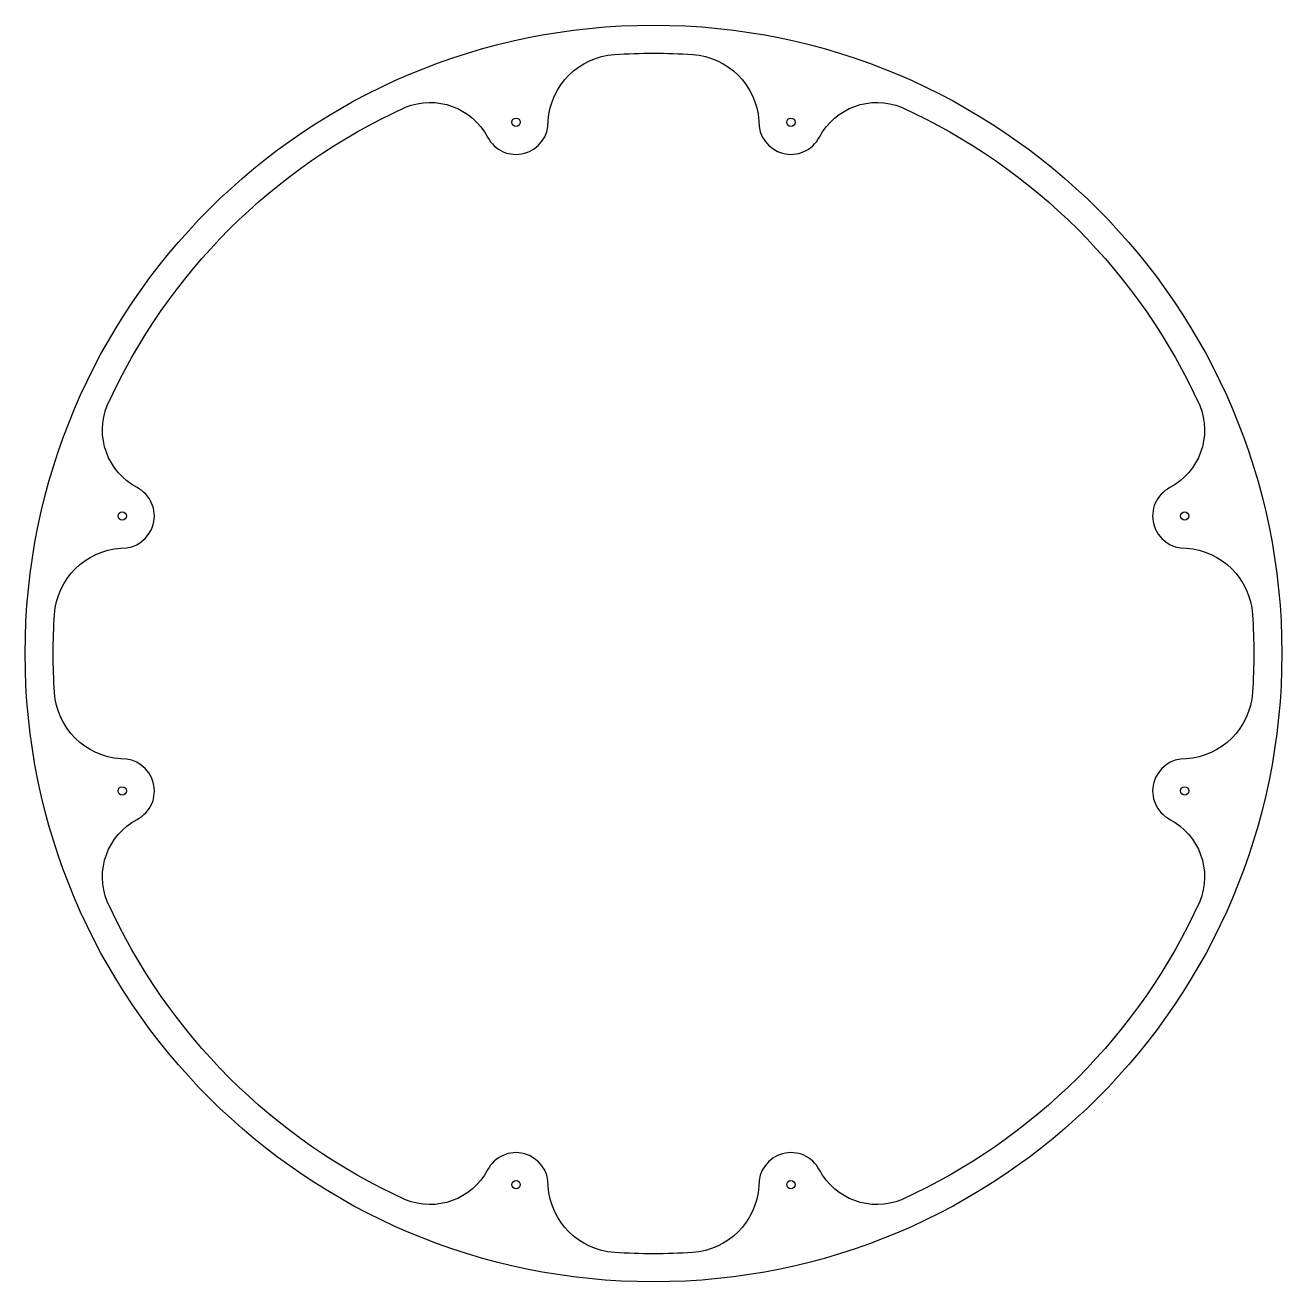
# Model space of a CAD drawing. Header units: millimetres. Extents: x -150 to 150, y -150 to 150.
import ezdxf

# ---------------------------------------------------------------- set-up
doc = ezdxf.new("R2010")
doc.units = ezdxf.units.MM

msp = doc.modelspace()

# ---------------------------------------------------------------- linework, layer by layer
msp.add_lwpolyline([(127.13, -25.16, 0.79921), (123.25, -39.6, -0.386329), (130.38, -59.22, -0.181475), (59.22, -130.38, -0.386329), (39.6, -123.25, 0.801673), (25.16, -127.13, -0.376702), (9.29, -143, -0.032448), (-9.29, -143, -0.376702), (-25.16, -127.13, 0.79921), (-39.6, -123.25, -0.386329), (-59.22, -130.38, -0.181475), (-130.38, -59.22, -0.386329), (-123.25, -39.6, 0.801673), (-127.13, -25.16, -0.376702), (-143, -9.29, -0.032448), (-143, 9.29, -0.376702), (-127.13, 25.16, 0.79921), (-123.25, 39.6, -0.386329), (-130.38, 59.22, -0.181475), (-59.22, 130.38, -0.386329), (-39.6, 123.25, 0.801673), (-25.16, 127.13, -0.376702), (-9.29, 143, -0.032448), (9.29, 143, -0.376702), (25.16, 127.13, 0.79921), (39.6, 123.25, -0.386329), (59.22, 130.38, -0.181475), (130.38, 59.22, -0.386329), (123.25, 39.6, 0.801673), (127.13, 25.16, -0.376702), (143, 9.29, -0.032448), (143, -9.29, -0.376702)], format="xyb", close=True)
for centre, radius in [((0, 0), 150), ((-32.81, 126.81), 1), ((32.8, 126.81), 1), ((-126.81, 32.82), 1), ((126.8, 32.82), 1), ((-126.81, -32.8), 1), ((126.8, -32.8), 1), ((-32.81, -126.79), 1), ((32.8, -126.79), 1)]:
    msp.add_circle(centre, radius)

doc.saveas('drawing.dxf')
